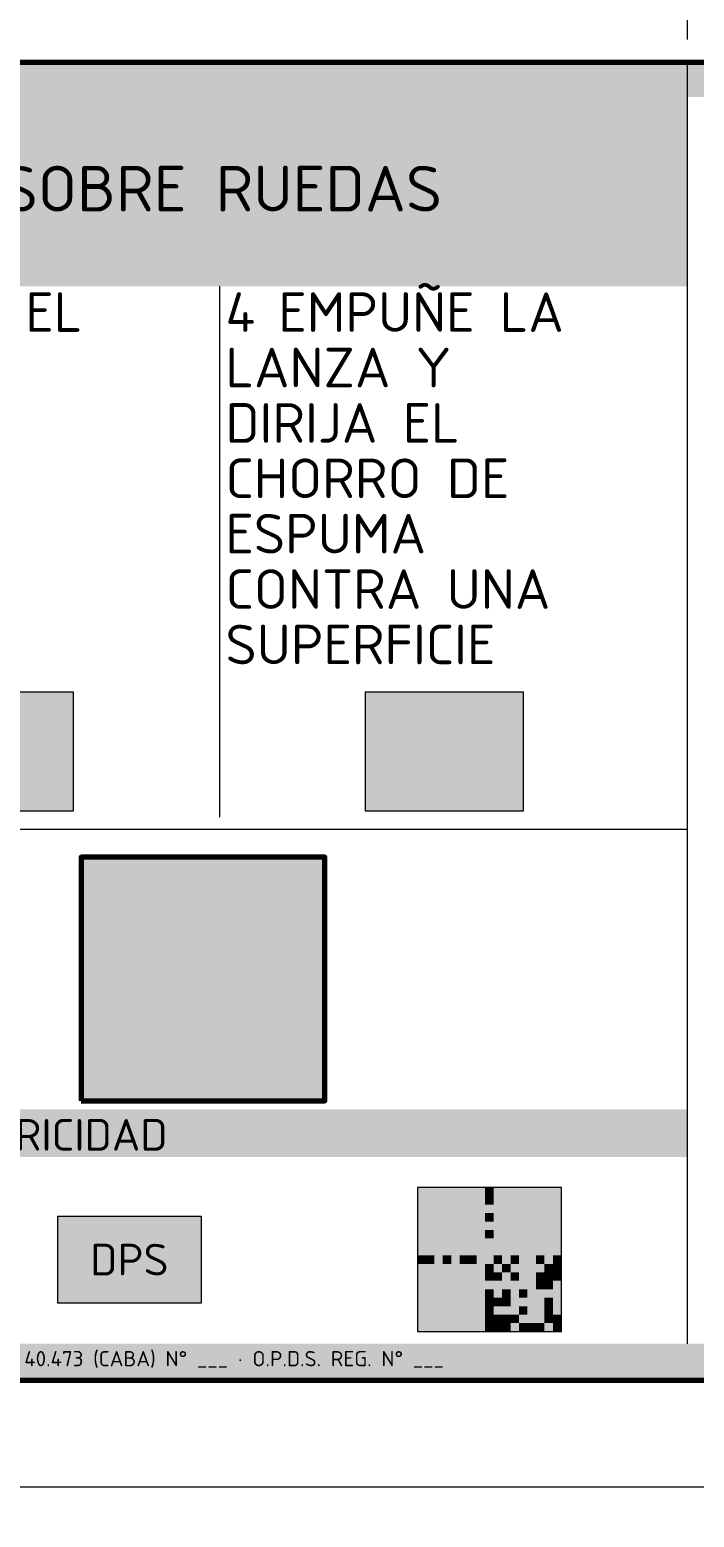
# Model space of a CAD drawing. Header units: millimetres. Extents: x 0 to 2382, y 0 to 420.
# Drawn here: x 1979.1 to 2022.8, y 246.2 to 343.9 of the extents above; entities that cross this region are included whole.
import ezdxf
from ezdxf.enums import TextEntityAlignment as Align

# ---------------------------------------------------------------- set-up
doc = ezdxf.new("R2010")
doc.units = ezdxf.units.MM
for name, color, linetype, lineweight in [('01-VISIBLE', 7, 'CONTINUOUS', 70), ('04-COTA', 3, 'CONTINUOUS', 18), ('08-FINA', 5, 'CONTINUOUS', 18), ('13-GRAFICA', 30, 'CONTINUOUS', 18)]:
    doc.layers.add(name, color=color, linetype=linetype, lineweight=lineweight)
doc.styles.add('ISO3098', font='isocpeur.ttf')
doc.dimstyles.new('FLAMA-IRAM', dxfattribs={"dimtxt": 3.5, "dimasz": 3.5, "dimexe": 2, "dimexo": 1.5, "dimgap": 1, "dimtad": 1, "dimdec": 1, "dimtxsty": 'ISO3098', "dimblk": 'IRAM_FLECHA', "dimblk1": 'IRAM_FLECHA', "dimblk2": 'IRAM_FLECHA', "dimcen": 2.5, "dimclrd": 256, "dimclre": 256, "dimclrt": 256, "dimazin": 3, "dimtfac": 1, "dimtmove": 0, "dimatfit": 3, "dimlwd": 18, "dimlwe": 18})

# ---------------------------------------------------------------- blocks, each defined once
blk = doc.blocks.new('IRAM_FLECHA')
blk.add_solid([(0, 0), (-1, 0.125), (-1, -0.125)])

msp = doc.modelspace()

# ---------------------------------------------------------------- hatches: boundary and pattern name
at = {"layer": '13-GRAFICA', "true_color": 0xeedeaa}
h = msp.add_hatch(color=7, dxfattribs=at)
h.dxf.hatch_style = 1
h.paths.add_polyline_path([(2022.319, 330.001), (2022.319, 341.801), (1901.681, 341.801), (1901.681, 330.001)])
h = msp.add_hatch(color=7, dxfattribs=at)
h.dxf.hatch_style = 1
h.paths.add_polyline_path([(2082.637, 339.531), (2082.637, 341.801), (2022.319, 341.801), (2022.319, 339.531)])
at = {"layer": '13-GRAFICA', "true_color": 0xffd200}
h = msp.add_hatch(color=7, dxfattribs=at)
h.dxf.hatch_style = 1
h.paths.add_polyline_path([(2022.319, 327.089), (2022.319, 330.001), (1901.681, 330.001), (1901.681, 327.089)])
at = {"layer": '13-GRAFICA', "true_color": 0xffffff}
h = msp.add_hatch(color=7, dxfattribs=at)
h.dxf.hatch_style = 1
h.paths.add_polyline_path([(1981.98, 292.609), (1981.98, 300.409), (1971.58, 300.409), (1971.58, 292.609)])
h = msp.add_hatch(color=7, dxfattribs=at)
h.dxf.hatch_style = 1
h.paths.add_polyline_path([(2011.539, 292.609), (2011.539, 300.409), (2001.139, 300.409), (2001.139, 292.609)])
at = {"layer": '13-GRAFICA', "true_color": 0x191919}
h = msp.add_hatch(color=7, dxfattribs=at)
h.dxf.hatch_style = 1
h.paths.add_polyline_path([(2003.507, 293.409), (2003.507, 293.385), (2003.506, 293.361), (2003.502, 293.337), (2003.496, 293.314), (2003.487, 293.292), (2003.477, 293.271), (2003.464, 293.25), (2003.449, 293.232), (2003.433, 293.214), (2003.415, 293.198), (2003.395, 293.185), (2003.375, 293.173), (2003.353, 293.163), (2003.33, 293.155), (2003.307, 293.15), (2003.283, 293.147), (2003.26, 293.146), (2003.236, 293.148), (2003.212, 293.152), (2003.189, 293.158), (2003.167, 293.166), (2003.145, 293.177), (2003.125, 293.19), (2003.106, 293.204), (2003.089, 293.221), (2003.073, 293.239), (2003.059, 293.258), (2003.047, 293.279), (2003.038, 293.301), (2003.03, 293.323), (2002.504, 295.184), (2002.103, 293.338), (2002.096, 293.315), (2002.088, 293.292), (2002.077, 293.271), (2002.065, 293.251), (2002.05, 293.232), (2002.034, 293.214), (2002.016, 293.199), (2001.996, 293.185), (2001.976, 293.173), (2001.954, 293.163), (2001.931, 293.155), (2001.908, 293.15), (2001.884, 293.147), (2001.861, 293.146), (2001.837, 293.148), (2001.813, 293.152), (2001.79, 293.158), (2001.768, 293.166), (2001.746, 293.177), (2001.726, 293.19), (2001.707, 293.204), (2001.69, 293.22), (2001.674, 293.238), (2001.66, 293.258), (2001.648, 293.279), (2001.638, 293.3), (2001.631, 293.323), (2001.625, 293.346), (2001.622, 293.37), (2001.622, 293.394), (2001.623, 293.418), (2001.627, 293.441), (2002.187, 296.016), (2002.185, 296.019), (2002.169, 296.048), (2002.157, 296.078), (2002.148, 296.11), (2002.142, 296.142), (2002.139, 296.175), (2002.139, 296.208), (2002.261, 298.276), (2002.264, 298.309), (2002.271, 298.341), (2002.281, 298.372), (2002.294, 298.403), (2002.31, 298.431), (2002.328, 298.459), (2002.349, 298.484), (2002.373, 298.507), (2002.398, 298.527), (2002.426, 298.545), (2002.455, 298.561), (2002.456, 298.561), (2002.433, 298.582), (2002.401, 298.617), (2002.373, 298.656), (2002.348, 298.696), (2002.328, 298.74), (2002.312, 298.785), (2002.3, 298.831), (2002.293, 298.878), (2002.291, 298.926), (2002.293, 298.974), (2002.3, 299.021), (2002.312, 299.067), (2002.328, 299.112), (2002.348, 299.155), (2002.373, 299.196), (2002.401, 299.235), (2002.433, 299.27), (2002.469, 299.302), (2002.507, 299.331), (2002.548, 299.355), (2002.591, 299.376), (2002.636, 299.392), (2002.682, 299.403), (2002.73, 299.41), (2002.777, 299.413), (2002.825, 299.41), (2002.872, 299.403), (2002.919, 299.392), (2002.964, 299.376), (2003.007, 299.355), (2003.048, 299.331), (2003.086, 299.302), (2003.122, 299.27), (2003.154, 299.235), (2003.182, 299.196), (2003.207, 299.155), (2003.227, 299.112), (2003.243, 299.067), (2003.255, 299.021), (2003.262, 298.974), (2003.264, 298.926), (2003.262, 298.878), (2003.255, 298.831), (2003.243, 298.785), (2003.227, 298.74), (2003.207, 298.696), (2003.182, 298.656), (2003.154, 298.617), (2003.122, 298.582), (2003.086, 298.55), (2003.048, 298.521), (2003.007, 298.497), (2002.964, 298.476), (2002.919, 298.46), (2002.872, 298.449), (2002.869, 298.448), (2002.884, 298.426), (2002.899, 298.397), (2002.911, 298.366), (2002.92, 298.335), (2002.926, 298.303), (2002.929, 298.27), (2002.929, 298.237), (2002.902, 297.778), (2003.469, 296.993), (2004.212, 297.099), (2004.23, 297.101), (2004.248, 297.1), (2004.265, 297.099), (2004.283, 297.095), (2004.3, 297.09), (2004.317, 297.083), (2004.332, 297.074), (2004.347, 297.064), (2004.361, 297.053), (2004.374, 297.04), (2004.385, 297.026), (2004.395, 297.011), (2004.403, 296.995), (2004.41, 296.979), (2004.415, 296.962), (2004.418, 296.944), (2004.42, 296.926), (2004.42, 296.908), (2004.418, 296.89), (2004.414, 296.873), (2004.409, 296.856), (2004.402, 296.839), (2004.394, 296.824), (2004.384, 296.809), (2004.372, 296.795), (2004.359, 296.782), (2004.346, 296.771), (2004.331, 296.761), (2004.315, 296.753), (2004.298, 296.746), (2004.281, 296.741), (2004.263, 296.738), (2003.412, 296.616), (2003.394, 296.614), (2003.376, 296.614), (2003.358, 296.616), (2003.34, 296.62), (2003.323, 296.625), (2003.306, 296.632), (2003.29, 296.641), (2003.276, 296.651), (2003.262, 296.663), (2003.249, 296.676), (2003.238, 296.69), (2002.868, 297.202), (2002.807, 296.168), (2002.804, 296.136), (2002.797, 296.104), (2002.787, 296.072), (2002.774, 296.042), (2002.77, 296.034), (2003.498, 293.456), (2003.504, 293.432)])
at = {"layer": '13-GRAFICA', "true_color": 0xc81e2d}
h = msp.add_hatch(color=7, dxfattribs=at)
h.dxf.hatch_style = 1
h.paths.add_polyline_path([(1979.262, 298.402), (1979.249, 298.404), (1979.236, 298.407), (1979.223, 298.411), (1979.211, 298.417), (1979.2, 298.424), (1979.189, 298.432), (1979.179, 298.441), (1979.17, 298.451), (1979.162, 298.462), (1979.155, 298.473), (1979.15, 298.485), (1979.145, 298.498), (1979.142, 298.511), (1979.14, 298.524), (1979.139, 298.537), (1979.14, 298.551), (1979.142, 298.564), (1979.145, 298.577), (1979.15, 298.59), (1979.155, 298.602), (1979.162, 298.613), (1979.17, 298.624), (1979.179, 298.634), (1979.189, 298.643), (1979.2, 298.651), (1979.211, 298.658), (1979.223, 298.664), (1979.236, 298.668), (1979.249, 298.671), (1979.262, 298.673), (1979.276, 298.674), (1980.732, 298.674), (1980.732, 298.927), (1981.356, 298.537), (1980.732, 298.147), (1980.732, 298.401), (1979.276, 298.401)])
at = {"layer": '13-GRAFICA', "true_color": 0xb21820}
h = msp.add_hatch(color=7, dxfattribs=at)
h.dxf.hatch_style = 1
h.paths.add_polyline_path([(2004.311, 294.013), (2004.311, 298.225), (2005.715, 298.225), (2005.715, 294.013)])
at = {"layer": '13-GRAFICA', "true_color": 0xc8e1f5}
h = msp.add_hatch(color=7, dxfattribs=at)
h.dxf.hatch_style = 1
h.paths.add_polyline_path([(2010.707, 293.545), (2008.419, 293.233), (2005.715, 296.899)])
at = {"layer": '13-GRAFICA', "true_color": 0xe63c14}
h = msp.add_hatch(color=7, dxfattribs=at)
h.dxf.hatch_style = 1
h.paths.add_polyline_path([(2008.882, 293.292), (2008.872, 293.293), (2008.863, 293.296), (2008.853, 293.299), (2008.844, 293.304), (2008.836, 293.309), (2008.828, 293.315), (2008.821, 293.322), (2008.814, 293.33), (2008.808, 293.338), (2008.804, 293.347), (2008.8, 293.356), (2008.538, 294.077), (2008.535, 294.086), (2008.533, 294.096), (2008.532, 294.106), (2008.532, 294.116), (2008.533, 294.126), (2008.535, 294.136), (2008.538, 294.145), (2008.542, 294.154), (2008.87, 294.809), (2008.874, 294.818), (2008.88, 294.826), (2008.886, 294.833), (2008.893, 294.84), (2008.901, 294.845), (2008.909, 294.851), (2008.917, 294.855), (2008.926, 294.859), (2008.935, 294.861), (2008.945, 294.863), (2008.954, 294.864), (2008.964, 294.863), (2008.974, 294.862), (2008.983, 294.86), (2008.992, 294.857), (2009.001, 294.854), (2009.009, 294.849), (2009.017, 294.844), (2009.025, 294.837), (2009.031, 294.83), (2009.037, 294.823), (2009.043, 294.815), (2009.15, 294.63), (2009.354, 295.444), (2009.357, 295.454), (2009.36, 295.463), (2009.365, 295.471), (2009.37, 295.479), (2009.376, 295.487), (2009.383, 295.494), (2009.391, 295.5), (2009.399, 295.505), (2009.407, 295.51), (2009.416, 295.513), (2009.426, 295.516), (2009.435, 295.518), (2009.445, 295.519), (2009.455, 295.519), (2009.464, 295.518), (2009.474, 295.516), (2009.483, 295.513), (2009.492, 295.509), (2009.5, 295.504), (2009.508, 295.499), (2009.516, 295.493), (2009.523, 295.486), (2009.529, 295.478), (2009.805, 295.096), (2009.974, 296.676), (2009.975, 296.686), (2009.978, 296.695), (2009.981, 296.704), (2009.986, 296.713), (2009.991, 296.721), (2009.997, 296.729), (2010.003, 296.736), (2010.011, 296.743), (2010.019, 296.748), (2010.027, 296.753), (2010.036, 296.757), (2010.046, 296.76), (2010.055, 296.762), (2010.065, 296.764), (2010.075, 296.764), (2010.085, 296.763), (2010.094, 296.761), (2010.104, 296.758), (2010.113, 296.755), (2010.121, 296.75), (2010.13, 296.745), (2010.137, 296.739), (2010.144, 296.732), (2010.15, 296.724), (2010.156, 296.716), (2010.16, 296.707), (2010.164, 296.698), (2010.167, 296.689), (2010.471, 295.447), (2010.642, 295.733), (2010.648, 295.741), (2010.654, 295.749), (2010.661, 295.756), (2010.668, 295.762), (2010.676, 295.767), (2010.685, 295.772), (2010.694, 295.775), (2010.703, 295.778), (2010.712, 295.78), (2010.722, 295.781), (2010.732, 295.781), (2010.741, 295.78), (2010.751, 295.778), (2010.76, 295.775), (2010.769, 295.772), (2010.777, 295.767), (2010.785, 295.762), (2010.793, 295.755), (2010.8, 295.749), (2010.806, 295.741), (2010.811, 295.733), (2010.816, 295.725), (2010.819, 295.716), (2010.822, 295.707), (2011.15, 294.396), (2011.151, 294.388), (2011.152, 294.379), (2011.153, 294.37), (2011.152, 294.362), (2011.151, 294.353), (2010.954, 293.37), (2010.952, 293.361), (2010.948, 293.352), (2010.944, 293.343), (2010.939, 293.335), (2010.934, 293.327), (2010.927, 293.32), (2010.92, 293.313), (2010.912, 293.308), (2010.904, 293.303), (2010.895, 293.299), (2010.886, 293.295), (2010.877, 293.293), (2010.867, 293.292), (2010.858, 293.291), (2008.892, 293.291)])
at = {"layer": '13-GRAFICA', "true_color": 0xffbe00}
h = msp.add_hatch(color=7, dxfattribs=at)
h.dxf.hatch_style = 1
h.paths.add_polyline_path([(2009.329, 293.331), (2009.323, 293.332), (2009.318, 293.333), (2009.313, 293.335), (2009.308, 293.338), (2009.303, 293.341), (2009.299, 293.345), (2009.295, 293.349), (2009.292, 293.354), (2009.288, 293.359), (2009.286, 293.364), (2009.284, 293.369), (2009.139, 293.802), (2009.138, 293.807), (2009.137, 293.813), (2009.136, 293.819), (2009.136, 293.825), (2009.137, 293.831), (2009.138, 293.837), (2009.14, 293.843), (2009.142, 293.848), (2009.322, 294.241), (2009.325, 294.246), (2009.328, 294.251), (2009.331, 294.256), (2009.335, 294.26), (2009.339, 294.263), (2009.344, 294.266), (2009.348, 294.269), (2009.353, 294.271), (2009.358, 294.272), (2009.363, 294.274), (2009.369, 294.274), (2009.374, 294.274), (2009.379, 294.273), (2009.384, 294.272), (2009.389, 294.27), (2009.394, 294.268), (2009.399, 294.265), (2009.403, 294.262), (2009.407, 294.258), (2009.411, 294.254), (2009.414, 294.25), (2009.417, 294.245), (2009.476, 294.134), (2009.588, 294.622), (2009.59, 294.628), (2009.592, 294.633), (2009.594, 294.639), (2009.597, 294.643), (2009.601, 294.648), (2009.605, 294.652), (2009.609, 294.656), (2009.613, 294.659), (2009.618, 294.662), (2009.623, 294.664), (2009.628, 294.665), (2009.633, 294.667), (2009.638, 294.667), (2009.644, 294.667), (2009.649, 294.666), (2009.654, 294.665), (2009.659, 294.663), (2009.664, 294.661), (2009.669, 294.658), (2009.673, 294.655), (2009.677, 294.651), (2009.681, 294.647), (2009.685, 294.643), (2009.836, 294.414), (2009.929, 295.361), (2009.93, 295.367), (2009.932, 295.373), (2009.933, 295.378), (2009.936, 295.384), (2009.939, 295.389), (2009.942, 295.393), (2009.946, 295.398), (2009.95, 295.401), (2009.954, 295.405), (2009.959, 295.408), (2009.964, 295.41), (2009.969, 295.412), (2009.974, 295.413), (2009.979, 295.414), (2009.985, 295.414), (2009.99, 295.414), (2009.996, 295.412), (2010.001, 295.411), (2010.006, 295.409), (2010.01, 295.406), (2010.015, 295.403), (2010.019, 295.399), (2010.023, 295.395), (2010.026, 295.39), (2010.029, 295.385), (2010.032, 295.38), (2010.034, 295.375), (2010.036, 295.369), (2010.203, 294.624), (2010.297, 294.796), (2010.3, 294.801), (2010.303, 294.805), (2010.307, 294.809), (2010.311, 294.813), (2010.316, 294.816), (2010.32, 294.819), (2010.325, 294.821), (2010.33, 294.823), (2010.335, 294.824), (2010.341, 294.824), (2010.346, 294.824), (2010.351, 294.824), (2010.357, 294.823), (2010.362, 294.821), (2010.367, 294.819), (2010.371, 294.816), (2010.376, 294.813), (2010.38, 294.809), (2010.383, 294.805), (2010.387, 294.801), (2010.39, 294.796), (2010.392, 294.791), (2010.394, 294.785), (2010.396, 294.78), (2010.576, 293.993), (2010.577, 293.988), (2010.578, 293.983), (2010.578, 293.978), (2010.577, 293.973), (2010.577, 293.968), (2010.468, 293.378), (2010.467, 293.372), (2010.465, 293.367), (2010.463, 293.362), (2010.46, 293.357), (2010.457, 293.352), (2010.454, 293.348), (2010.45, 293.344), (2010.445, 293.34), (2010.441, 293.337), (2010.436, 293.335), (2010.431, 293.333), (2010.426, 293.332), (2010.421, 293.331), (2010.415, 293.331), (2009.334, 293.331)])
at = {"layer": '13-GRAFICA', "true_color": 0x191919}
h = msp.add_hatch(color=7, dxfattribs=at)
h.dxf.hatch_style = 1
h.paths.add_polyline_path([(2005.088, 293.952), (2005.079, 293.892), (2005.064, 293.832), (2005.043, 293.775), (2005.017, 293.719), (2004.986, 293.667), (2004.949, 293.618), (2004.908, 293.572), (2004.863, 293.531), (2004.814, 293.495), (2004.761, 293.463), (2004.706, 293.437), (2004.648, 293.416), (2004.589, 293.401), (2004.528, 293.392), (2004.467, 293.389), (2004.406, 293.392), (2004.345, 293.401), (2004.286, 293.416), (2004.228, 293.437), (2004.173, 293.463), (2004.12, 293.495), (2004.071, 293.531), (2004.026, 293.572), (2003.985, 293.618), (2003.948, 293.667), (2003.917, 293.719), (2003.89, 293.775), (2003.87, 293.832), (2003.855, 293.892), (2003.846, 293.952), (2003.843, 294.013), (2003.846, 294.075), (2003.855, 294.135), (2003.87, 294.195), (2003.89, 294.252), (2003.917, 294.308), (2003.948, 294.36), (2003.985, 294.409), (2004.026, 294.455), (2004.071, 294.496), (2004.12, 294.532), (2004.173, 294.564), (2004.228, 294.59), (2004.286, 294.611), (2004.345, 294.625), (2004.406, 294.634), (2004.467, 294.637), (2004.528, 294.634), (2004.589, 294.625), (2004.648, 294.611), (2004.706, 294.59), (2004.761, 294.564), (2004.814, 294.532), (2004.863, 294.496), (2004.908, 294.455), (2004.949, 294.409), (2004.986, 294.36), (2005.017, 294.308), (2005.043, 294.252), (2005.064, 294.195), (2005.079, 294.135), (2005.088, 294.075), (2005.091, 294.013)])
h = msp.add_hatch(color=7, dxfattribs=at)
h.dxf.hatch_style = 1
h.paths.add_polyline_path([(1998.481, 273.569), (1998.481, 289.569), (1982.481, 289.569), (1982.481, 273.569)])
at = {"layer": '13-GRAFICA', "true_color": 0xc81e2d}
h = msp.add_hatch(color=7, dxfattribs=at)
h.dxf.hatch_style = 1
h.paths.add_polyline_path([(1982.481, 287.986), (1982.481, 289.569), (1984.065, 289.569), (1998.481, 275.153), (1998.481, 273.569), (1996.898, 273.569)])
at = {"layer": '13-GRAFICA', "true_color": 0xffffff}
h = msp.add_hatch(color=7, dxfattribs=at)
h.dxf.hatch_style = 1
h.paths.add_polyline_path([(1991.233, 280.374), (1991.209, 280.381), (1991.186, 280.389), (1991.164, 280.4), (1991.144, 280.413), (1991.124, 280.428), (1991.107, 280.445), (1991.091, 280.463), (1991.077, 280.484), (1991.065, 280.505), (1991.056, 280.527), (1990.416, 282.287), (1990.409, 282.311), (1990.404, 282.335), (1990.402, 282.359), (1990.402, 282.383), (1990.404, 282.407), (1990.41, 282.431), (1990.417, 282.455), (1990.427, 282.477), (1991.227, 284.077), (1991.238, 284.097), (1991.252, 284.116), (1991.267, 284.134), (1991.284, 284.151), (1991.302, 284.165), (1991.322, 284.178), (1991.343, 284.188), (1991.365, 284.197), (1991.387, 284.203), (1991.41, 284.207), (1991.434, 284.209), (1991.457, 284.209), (1991.48, 284.206), (1991.503, 284.201), (1991.526, 284.194), (1991.547, 284.185), (1991.568, 284.174), (1991.587, 284.16), (1991.605, 284.145), (1991.621, 284.128), (1991.636, 284.11), (1991.649, 284.09), (1991.912, 283.64), (1992.409, 285.628), (1992.415, 285.65), (1992.425, 285.672), (1992.436, 285.693), (1992.449, 285.713), (1992.464, 285.731), (1992.481, 285.748), (1992.499, 285.763), (1992.519, 285.776), (1992.54, 285.787), (1992.562, 285.796), (1992.584, 285.803), (1992.608, 285.807), (1992.631, 285.809), (1992.655, 285.809), (1992.679, 285.807), (1992.702, 285.802), (1992.724, 285.795), (1992.746, 285.785), (1992.767, 285.774), (1992.786, 285.761), (1992.805, 285.745), (1992.821, 285.729), (1992.836, 285.71), (1993.509, 284.777), (1993.923, 288.635), (1993.927, 288.659), (1993.933, 288.682), (1993.941, 288.704), (1993.951, 288.726), (1993.964, 288.746), (1993.979, 288.765), (1993.995, 288.783), (1994.013, 288.798), (1994.033, 288.812), (1994.054, 288.824), (1994.076, 288.834), (1994.098, 288.841), (1994.122, 288.846), (1994.145, 288.849), (1994.169, 288.849), (1994.193, 288.847), (1994.217, 288.843), (1994.24, 288.836), (1994.262, 288.827), (1994.283, 288.816), (1994.303, 288.803), (1994.322, 288.788), (1994.339, 288.771), (1994.354, 288.753), (1994.367, 288.733), (1994.379, 288.712), (1994.388, 288.689), (1994.395, 288.666), (1995.136, 285.634), (1995.556, 286.333), (1995.569, 286.353), (1995.584, 286.371), (1995.6, 286.387), (1995.619, 286.402), (1995.638, 286.415), (1995.659, 286.426), (1995.681, 286.435), (1995.703, 286.442), (1995.726, 286.447), (1995.75, 286.449), (1995.773, 286.449), (1995.797, 286.447), (1995.82, 286.442), (1995.842, 286.435), (1995.864, 286.426), (1995.885, 286.415), (1995.904, 286.402), (1995.923, 286.387), (1995.939, 286.371), (1995.954, 286.352), (1995.967, 286.333), (1995.978, 286.312), (1995.987, 286.29), (1995.994, 286.268), (1996.794, 283.068), (1996.798, 283.047), (1996.801, 283.026), (1996.801, 283.005), (1996.8, 282.983), (1996.797, 282.962), (1996.317, 280.562), (1996.311, 280.54), (1996.303, 280.517), (1996.293, 280.496), (1996.281, 280.476), (1996.267, 280.457), (1996.251, 280.44), (1996.234, 280.424), (1996.215, 280.41), (1996.194, 280.398), (1996.173, 280.388), (1996.151, 280.38), (1996.128, 280.374), (1996.105, 280.371), (1996.081, 280.369), (1991.281, 280.369), (1991.257, 280.371)])
h = msp.add_hatch(color=7, dxfattribs=at)
h.dxf.hatch_style = 1
h.paths.add_polyline_path([(1983.441, 275.809), (1983.441, 282.529), (1985.201, 282.529), (1985.201, 280.609), (1985.201, 278.369), (1985.201, 275.809)])
h = msp.add_hatch(color=7, dxfattribs=at)
h.dxf.hatch_style = 1
h.paths.add_polyline_path([(1985.841, 282.529), (1985.841, 280.609), (1985.201, 280.609), (1985.201, 282.529)])
h = msp.add_hatch(color=7, dxfattribs=at)
h.dxf.hatch_style = 1
h.paths.add_polyline_path([(1985.841, 275.809), (1985.841, 278.369), (1985.841, 280.609), (1985.841, 282.529), (1987.121, 282.529), (1987.121, 280.609), (1987.121, 278.369), (1987.121, 275.809)])
h = msp.add_hatch(color=7, dxfattribs=at)
h.dxf.hatch_style = 1
h.paths.add_polyline_path([(1987.761, 282.529), (1987.761, 280.609), (1987.121, 280.609), (1987.121, 282.529)])
h = msp.add_hatch(color=7, dxfattribs=at)
h.dxf.hatch_style = 1
h.paths.add_polyline_path([(1989.521, 275.809), (1987.761, 275.809), (1987.761, 278.369), (1987.761, 280.609), (1987.761, 282.529), (1989.521, 282.529)])
h = msp.add_hatch(color=7, dxfattribs=at)
h.dxf.hatch_style = 1
h.paths.add_polyline_path([(1996.944, 274.843), (1996.974, 274.836), (1997.004, 274.825), (1997.032, 274.812), (1997.059, 274.796), (1997.084, 274.777), (1997.108, 274.756), (1997.129, 274.732), (1997.147, 274.707), (1997.164, 274.68), (1997.177, 274.652), (1997.188, 274.622), (1997.195, 274.592), (1997.2, 274.561), (1997.201, 274.529), (1997.2, 274.498), (1997.195, 274.467), (1997.188, 274.437), (1997.177, 274.407), (1997.164, 274.379), (1997.147, 274.352), (1997.129, 274.326), (1997.108, 274.303), (1997.084, 274.282), (1997.059, 274.263), (1997.032, 274.247), (1997.004, 274.234), (1996.974, 274.223), (1996.944, 274.216), (1996.913, 274.211), (1996.881, 274.209), (1993.361, 274.209), (1993.33, 274.211), (1993.299, 274.216), (1993.269, 274.223), (1993.239, 274.234), (1993.211, 274.247), (1993.184, 274.263), (1993.158, 274.282), (1993.135, 274.303), (1993.114, 274.326), (1993.095, 274.352), (1993.079, 274.379), (1993.066, 274.407), (1993.055, 274.437), (1993.048, 274.467), (1993.043, 274.498), (1993.041, 274.529), (1993.041, 275.809), (1991.441, 275.809), (1991.441, 278.689), (1992.081, 278.689), (1992.081, 280.289), (1992.561, 280.289), (1992.561, 278.689), (1994.161, 278.689), (1994.161, 280.289), (1994.641, 280.289), (1994.641, 278.689), (1995.281, 278.689), (1995.281, 275.809), (1993.681, 275.809), (1993.681, 274.849), (1996.881, 274.849), (1996.913, 274.848)])
h = msp.add_hatch(color=7, dxfattribs=at)
h.dxf.hatch_style = 1
h.paths.add_polyline_path([(1985.201, 275.809), (1985.201, 278.369), (1985.841, 278.369), (1985.841, 275.809)])
h = msp.add_hatch(color=7, dxfattribs=at)
h.dxf.hatch_style = 1
h.paths.add_polyline_path([(1987.121, 275.809), (1987.121, 278.369), (1987.761, 278.369), (1987.761, 275.809)])
at = {"layer": '13-GRAFICA', "true_color": 0xc81e2d}
h = msp.add_hatch(color=7, dxfattribs=at)
h.dxf.hatch_style = 1
h.paths.add_polyline_path([(2022.319, 269.873), (2022.319, 272.993), (1901.681, 272.993), (1901.681, 269.873)])
at = {"layer": '13-GRAFICA', "true_color": 0xffffff}
h = msp.add_hatch(color=7, dxfattribs=at)
h.dxf.hatch_style = 1
h.paths.add_polyline_path([(2014.024, 258.399), (2014.024, 267.857), (2004.565, 267.857), (2004.565, 258.399)])
at = {"layer": '13-GRAFICA', "true_color": 0x191919}
h = msp.add_hatch(color=7, dxfattribs=at)
h.dxf.hatch_style = 1
h.paths.add_polyline_path([(2004.565, 267.857), (2005.122, 267.857), (2005.122, 267.301), (2005.122, 264.519), (2005.122, 263.963), (2004.565, 263.963)])
h = msp.add_hatch(color=7, dxfattribs=at)
h.dxf.hatch_style = 1
h.paths.add_polyline_path([(2007.904, 267.857), (2007.904, 267.301), (2005.122, 267.301), (2005.122, 267.857)])
h = msp.add_hatch(color=7, dxfattribs=at)
h.dxf.hatch_style = 1
h.paths.add_polyline_path([(2008.46, 267.857), (2008.46, 263.963), (2007.904, 263.963), (2007.904, 264.519), (2007.904, 267.301), (2007.904, 267.857)])
h = msp.add_hatch(color=7, dxfattribs=at)
h.dxf.hatch_style = 1
h.paths.add_polyline_path([(2009.573, 267.301), (2009.573, 267.857), (2009.017, 267.857), (2009.017, 267.301)])
h = msp.add_hatch(color=7, dxfattribs=at)
h.dxf.hatch_style = 1
h.paths.add_polyline_path([(2010.129, 267.857), (2010.686, 267.857), (2010.686, 267.301), (2010.686, 264.519), (2010.686, 263.963), (2010.129, 263.963)])
h = msp.add_hatch(color=7, dxfattribs=at)
h.dxf.hatch_style = 1
h.paths.add_polyline_path([(2013.468, 267.857), (2013.468, 267.301), (2010.686, 267.301), (2010.686, 267.857)])
h = msp.add_hatch(color=7, dxfattribs=at)
h.dxf.hatch_style = 1
h.paths.add_polyline_path([(2014.024, 267.857), (2014.024, 263.963), (2013.468, 263.963), (2013.468, 264.519), (2013.468, 267.301), (2013.468, 267.857)])
h = msp.add_hatch(color=7, dxfattribs=at)
h.dxf.hatch_style = 1
h.paths.add_polyline_path([(2009.573, 266.745), (2009.573, 267.301), (2009.017, 267.301), (2009.017, 266.745)])
at = {"layer": '13-GRAFICA', "true_color": 0x00468c}
h = msp.add_hatch(color=7, dxfattribs=at)
h.dxf.hatch_style = 1
h.paths.add_polyline_path([(1990.377, 260.29), (1990.377, 265.966), (1980.918, 265.966), (1980.918, 260.29)])
at = {"layer": '13-GRAFICA', "true_color": 0x191919}
h = msp.add_hatch(color=7, dxfattribs=at)
h.dxf.hatch_style = 1
h.paths.add_polyline_path([(2007.347, 265.075), (2005.678, 265.075), (2005.678, 266.745), (2007.347, 266.745)])
h = msp.add_hatch(color=7, dxfattribs=at)
h.dxf.hatch_style = 1
h.paths.add_polyline_path([(2009.573, 265.632), (2009.573, 266.188), (2009.017, 266.188), (2009.017, 265.632)])
h = msp.add_hatch(color=7, dxfattribs=at)
h.dxf.hatch_style = 1
h.paths.add_polyline_path([(2012.912, 265.075), (2011.242, 265.075), (2011.242, 266.745), (2012.912, 266.745)])
h = msp.add_hatch(color=7, dxfattribs=at)
h.dxf.hatch_style = 1
h.paths.add_polyline_path([(2009.573, 264.519), (2009.573, 265.075), (2009.017, 265.075), (2009.017, 264.519)])
h = msp.add_hatch(color=7, dxfattribs=at)
h.dxf.hatch_style = 1
h.paths.add_polyline_path([(2005.122, 263.963), (2005.122, 264.519), (2007.904, 264.519), (2007.904, 263.963)])
h = msp.add_hatch(color=7, dxfattribs=at)
h.dxf.hatch_style = 1
h.paths.add_polyline_path([(2010.686, 263.963), (2010.686, 264.519), (2013.468, 264.519), (2013.468, 263.963)])
h = msp.add_hatch(color=7, dxfattribs=at)
h.dxf.hatch_style = 1
h.paths.add_polyline_path([(2005.122, 262.85), (2005.122, 263.406), (2004.565, 263.406), (2004.565, 262.85)])
h = msp.add_hatch(color=7, dxfattribs=at)
h.dxf.hatch_style = 1
h.paths.add_polyline_path([(2005.678, 262.85), (2005.678, 263.406), (2005.122, 263.406), (2005.122, 262.85)])
h = msp.add_hatch(color=7, dxfattribs=at)
h.dxf.hatch_style = 1
h.paths.add_polyline_path([(2006.791, 262.85), (2006.791, 263.406), (2006.235, 263.406), (2006.235, 262.85)])
h = msp.add_hatch(color=7, dxfattribs=at)
h.dxf.hatch_style = 1
h.paths.add_polyline_path([(2007.904, 262.85), (2007.904, 263.406), (2007.347, 263.406), (2007.347, 262.85)])
h = msp.add_hatch(color=7, dxfattribs=at)
h.dxf.hatch_style = 1
h.paths.add_polyline_path([(2008.46, 262.85), (2008.46, 263.406), (2007.904, 263.406), (2007.904, 262.85)])
h = msp.add_hatch(color=7, dxfattribs=at)
h.dxf.hatch_style = 1
h.paths.add_polyline_path([(2010.129, 262.85), (2010.129, 263.406), (2009.573, 263.406), (2009.573, 262.85)])
h = msp.add_hatch(color=7, dxfattribs=at)
h.dxf.hatch_style = 1
h.paths.add_polyline_path([(2011.242, 262.85), (2011.242, 263.406), (2010.686, 263.406), (2010.686, 262.85)])
h = msp.add_hatch(color=7, dxfattribs=at)
h.dxf.hatch_style = 1
h.paths.add_polyline_path([(2012.912, 262.85), (2012.912, 263.406), (2012.355, 263.406), (2012.355, 262.85)])
h = msp.add_hatch(color=7, dxfattribs=at)
h.dxf.hatch_style = 1
h.paths.add_polyline_path([(2014.024, 262.85), (2014.024, 263.406), (2013.468, 263.406), (2013.468, 262.85)])
h = msp.add_hatch(color=7, dxfattribs=at)
h.dxf.hatch_style = 1
h.paths.add_polyline_path([(2004.565, 262.293), (2005.122, 262.293), (2005.122, 261.737), (2005.122, 258.955), (2005.122, 258.399), (2004.565, 258.399)])
h = msp.add_hatch(color=7, dxfattribs=at)
h.dxf.hatch_style = 1
h.paths.add_polyline_path([(2007.904, 262.293), (2007.904, 261.737), (2005.122, 261.737), (2005.122, 262.293)])
h = msp.add_hatch(color=7, dxfattribs=at)
h.dxf.hatch_style = 1
h.paths.add_polyline_path([(2008.46, 262.293), (2008.46, 258.399), (2007.904, 258.399), (2007.904, 258.955), (2007.904, 261.737), (2007.904, 262.293)])
h = msp.add_hatch(color=7, dxfattribs=at)
h.dxf.hatch_style = 1
h.paths.add_polyline_path([(2009.573, 262.293), (2009.573, 262.85), (2009.017, 262.85), (2009.017, 262.293)])
h = msp.add_hatch(color=7, dxfattribs=at)
h.dxf.hatch_style = 1
h.paths.add_polyline_path([(2009.573, 261.737), (2009.573, 262.293), (2009.017, 262.293), (2009.017, 261.737)])
h = msp.add_hatch(color=7, dxfattribs=at)
h.dxf.hatch_style = 1
h.paths.add_polyline_path([(2010.129, 261.737), (2010.129, 262.293), (2009.573, 262.293), (2009.573, 261.737)])
h = msp.add_hatch(color=7, dxfattribs=at)
h.dxf.hatch_style = 1
h.paths.add_polyline_path([(2010.686, 262.293), (2010.686, 262.85), (2010.129, 262.85), (2010.129, 262.293)])
h = msp.add_hatch(color=7, dxfattribs=at)
h.dxf.hatch_style = 1
h.paths.add_polyline_path([(2011.242, 261.737), (2011.242, 262.293), (2010.686, 262.293), (2010.686, 261.737)])
h = msp.add_hatch(color=7, dxfattribs=at)
h.dxf.hatch_style = 1
h.paths.add_polyline_path([(2012.912, 261.737), (2012.912, 262.293), (2012.355, 262.293), (2012.355, 261.737)])
h = msp.add_hatch(color=7, dxfattribs=at)
h.dxf.hatch_style = 1
h.paths.add_polyline_path([(2013.468, 262.293), (2013.468, 262.85), (2012.912, 262.85), (2012.912, 262.293)])
h = msp.add_hatch(color=7, dxfattribs=at)
h.dxf.hatch_style = 1
h.paths.add_polyline_path([(2013.468, 261.737), (2013.468, 262.293), (2012.912, 262.293), (2012.912, 261.737)])
h = msp.add_hatch(color=7, dxfattribs=at)
h.dxf.hatch_style = 1
h.paths.add_polyline_path([(2014.024, 262.293), (2014.024, 262.85), (2013.468, 262.85), (2013.468, 262.293)])
h = msp.add_hatch(color=7, dxfattribs=at)
h.dxf.hatch_style = 1
h.paths.add_polyline_path([(2014.024, 261.737), (2014.024, 262.293), (2013.468, 262.293), (2013.468, 261.737)])
h = msp.add_hatch(color=7, dxfattribs=at)
h.dxf.hatch_style = 1
h.paths.add_polyline_path([(2007.347, 259.511), (2005.678, 259.511), (2005.678, 261.181), (2007.347, 261.181)])
h = msp.add_hatch(color=7, dxfattribs=at)
h.dxf.hatch_style = 1
h.paths.add_polyline_path([(2009.573, 260.624), (2009.573, 261.181), (2009.017, 261.181), (2009.017, 260.624)])
h = msp.add_hatch(color=7, dxfattribs=at)
h.dxf.hatch_style = 1
h.paths.add_polyline_path([(2010.686, 260.624), (2010.686, 261.181), (2010.129, 261.181), (2010.129, 260.624)])
h = msp.add_hatch(color=7, dxfattribs=at)
h.dxf.hatch_style = 1
h.paths.add_polyline_path([(2011.799, 260.624), (2011.799, 261.181), (2011.242, 261.181), (2011.242, 260.624)])
h = msp.add_hatch(color=7, dxfattribs=at)
h.dxf.hatch_style = 1
h.paths.add_polyline_path([(2012.912, 261.181), (2012.912, 261.737), (2012.355, 261.737), (2012.355, 261.181)])
h = msp.add_hatch(color=7, dxfattribs=at)
h.dxf.hatch_style = 1
h.paths.add_polyline_path([(2013.468, 261.181), (2013.468, 261.737), (2012.912, 261.737), (2012.912, 261.181)])
h = msp.add_hatch(color=7, dxfattribs=at)
h.dxf.hatch_style = 1
h.paths.add_polyline_path([(2009.573, 260.068), (2009.573, 260.624), (2009.017, 260.624), (2009.017, 260.068)])
h = msp.add_hatch(color=7, dxfattribs=at)
h.dxf.hatch_style = 1
h.paths.add_polyline_path([(2009.573, 259.511), (2009.573, 260.068), (2009.017, 260.068), (2009.017, 259.511)])
h = msp.add_hatch(color=7, dxfattribs=at)
h.dxf.hatch_style = 1
h.paths.add_polyline_path([(2010.129, 260.068), (2010.129, 260.624), (2009.573, 260.624), (2009.573, 260.068)])
h = msp.add_hatch(color=7, dxfattribs=at)
h.dxf.hatch_style = 1
h.paths.add_polyline_path([(2010.686, 260.068), (2010.686, 260.624), (2010.129, 260.624), (2010.129, 260.068)])
h = msp.add_hatch(color=7, dxfattribs=at)
h.dxf.hatch_style = 1
h.paths.add_polyline_path([(2011.799, 259.511), (2011.799, 260.068), (2011.242, 260.068), (2011.242, 259.511)])
h = msp.add_hatch(color=7, dxfattribs=at)
h.dxf.hatch_style = 1
h.paths.add_polyline_path([(2013.468, 260.068), (2013.468, 260.624), (2012.912, 260.624), (2012.912, 260.068)])
h = msp.add_hatch(color=7, dxfattribs=at)
h.dxf.hatch_style = 1
h.paths.add_polyline_path([(2013.468, 259.511), (2013.468, 260.068), (2012.912, 260.068), (2012.912, 259.511)])
h = msp.add_hatch(color=7, dxfattribs=at)
h.dxf.hatch_style = 1
h.paths.add_polyline_path([(2009.573, 258.955), (2009.573, 259.511), (2009.017, 259.511), (2009.017, 258.955)])
h = msp.add_hatch(color=7, dxfattribs=at)
h.dxf.hatch_style = 1
h.paths.add_polyline_path([(2010.129, 258.955), (2010.129, 259.511), (2009.573, 259.511), (2009.573, 258.955)])
h = msp.add_hatch(color=7, dxfattribs=at)
h.dxf.hatch_style = 1
h.paths.add_polyline_path([(2010.686, 258.955), (2010.686, 259.511), (2010.129, 259.511), (2010.129, 258.955)])
h = msp.add_hatch(color=7, dxfattribs=at)
h.dxf.hatch_style = 1
h.paths.add_polyline_path([(2011.242, 258.955), (2011.242, 259.511), (2010.686, 259.511), (2010.686, 258.955)])
h = msp.add_hatch(color=7, dxfattribs=at)
h.dxf.hatch_style = 1
h.paths.add_polyline_path([(2013.468, 258.955), (2013.468, 259.511), (2012.912, 259.511), (2012.912, 258.955)])
h = msp.add_hatch(color=7, dxfattribs=at)
h.dxf.hatch_style = 1
h.paths.add_polyline_path([(2014.024, 258.955), (2014.024, 259.511), (2013.468, 259.511), (2013.468, 258.955)])
h = msp.add_hatch(color=7, dxfattribs=at)
h.dxf.hatch_style = 1
h.paths.add_polyline_path([(2005.122, 258.399), (2005.122, 258.955), (2007.904, 258.955), (2007.904, 258.399)])
h = msp.add_hatch(color=7, dxfattribs=at)
h.dxf.hatch_style = 1
h.paths.add_polyline_path([(2009.573, 258.399), (2009.573, 258.955), (2009.017, 258.955), (2009.017, 258.399)])
h = msp.add_hatch(color=7, dxfattribs=at)
h.dxf.hatch_style = 1
h.paths.add_polyline_path([(2010.129, 258.399), (2010.129, 258.955), (2009.573, 258.955), (2009.573, 258.399)])
h = msp.add_hatch(color=7, dxfattribs=at)
h.dxf.hatch_style = 1
h.paths.add_polyline_path([(2010.686, 258.399), (2010.686, 258.955), (2010.129, 258.955), (2010.129, 258.399)])
h = msp.add_hatch(color=7, dxfattribs=at)
h.dxf.hatch_style = 1
h.paths.add_polyline_path([(2011.799, 258.399), (2011.799, 258.955), (2011.242, 258.955), (2011.242, 258.399)])
h = msp.add_hatch(color=7, dxfattribs=at)
h.dxf.hatch_style = 1
h.paths.add_polyline_path([(2012.355, 258.399), (2012.355, 258.955), (2011.799, 258.955), (2011.799, 258.399)])
h = msp.add_hatch(color=7, dxfattribs=at)
h.dxf.hatch_style = 1
h.paths.add_polyline_path([(2012.912, 258.399), (2012.912, 258.955), (2012.355, 258.955), (2012.355, 258.399)])
h = msp.add_hatch(color=7, dxfattribs=at)
h.dxf.hatch_style = 1
h.paths.add_polyline_path([(2014.024, 258.399), (2014.024, 258.955), (2013.468, 258.955), (2013.468, 258.399)])
at = {"layer": '13-GRAFICA', "true_color": 0xeedeaa}
h = msp.add_hatch(color=7, dxfattribs=at)
h.dxf.hatch_style = 1
h.paths.add_polyline_path([(2082.637, 255.199), (2082.637, 257.599), (1841.363, 257.599), (1841.363, 255.199)])

# ---------------------------------------------------------------- linework, layer by layer
at = {"layer": '01-VISIBLE'}
for points in [[(1841.363, 255.199), (2082.637, 255.199), (2082.637, 341.801), (1841.363, 341.801)], [(1982.481, 273.569), (1998.481, 273.569), (1998.481, 289.569), (1982.481, 289.569)]]:
    msp.add_lwpolyline(points, close=True, dxfattribs=at)
at = {"layer": '08-FINA'}
for p, q in [((2022.319, 257.599), (2022.319, 341.801)), ((1991.559, 327.089), (1991.559, 292.209)), ((1901.681, 291.409), (2022.319, 291.409))]:
    msp.add_line(p, q, dxfattribs=at)
for points in [[(1981.98, 292.609), (1981.98, 300.409), (1971.58, 300.409), (1971.58, 292.609)], [(2011.539, 292.609), (2011.539, 300.409), (2001.139, 300.409), (2001.139, 292.609)], [(2004.565, 258.399), (2014.024, 258.399), (2014.024, 267.857), (2004.565, 267.857)], [(1990.377, 260.29), (1990.377, 265.966), (1980.918, 265.966), (1980.918, 260.29)]]:
    msp.add_lwpolyline(points, close=True, dxfattribs=at)

# ---------------------------------------------------------------- texts
at = {"layer": '13-GRAFICA', "true_color": 0x191919, "style": 'ISO3098'}
for s, height, p in [('MATAFUEGO DE ESPUMA AFFF SOBRE RUEDAS', 3, (1962, 335.001)), ('FABRICANTE CERTIFICADO - COMERCIALIZA FLAMA S.A. · INDUSTRIA ARGENTINA · HABILIT. ORD. 40.473 (CABA) N° ___ · O.P.D.S. REG. N° ___', 1, (1962, 257.119))]:
    msp.add_text(s, height=height, dxfattribs=at).set_placement(p, align=Align.TOP_CENTER)
for s, p in [('ROMPA EL', (1965.756, 326.689)), ('EMPUÑE LA', (1995.435, 326.689)), ('LANZA Y', (1991.959, 323.049)), ('DIRIJA EL', (1991.959, 319.409)), ('CHORRO DE', (1991.959, 315.769)), ('ESPUMA', (1991.959, 312.129)), ('CONTRA UNA', (1991.959, 308.489)), ('SUPERFICIE', (1991.959, 304.849))]:
    msp.add_text(s, height=2.6, dxfattribs=at).set_placement(p, align=Align.TOP_LEFT)
at = {"layer": '13-GRAFICA', "true_color": 0xc81e2d, "style": 'ISO3098'}
msp.add_text('4', height=2.6, dxfattribs=at).set_placement((1991.959, 326.689), align=Align.TOP_LEFT)
at = {"layer": '13-GRAFICA', "true_color": 0xffffff, "style": 'ISO3098'}
msp.add_text('NO APTO PARA USAR EN ELECTRICIDAD', height=2.08, dxfattribs=at).set_placement((1962, 272.369), align=Align.TOP_CENTER)
msp.add_text('DPS', height=2.081, dxfattribs=at).set_placement((1985.647, 263.128), align=Align.MIDDLE_CENTER)

# ---------------------------------------------------------------- dimensions: what is measured, and where the dimension line sits
at = {"layer": '04-COTA'}
for base, p1, p2 in [((1901.681, 345.801), (1901.681, 341.801), (2022.319, 341.801)), ((1841.363, 248.199), (1841.363, 255.199), (2082.637, 255.199))]:
    msp.add_linear_dim(base=base, p1=p1, p2=p2, dimstyle='FLAMA-IRAM', override={"dimlfac": 2.5}, dxfattribs=at).render()

doc.saveas('drawing.dxf')
